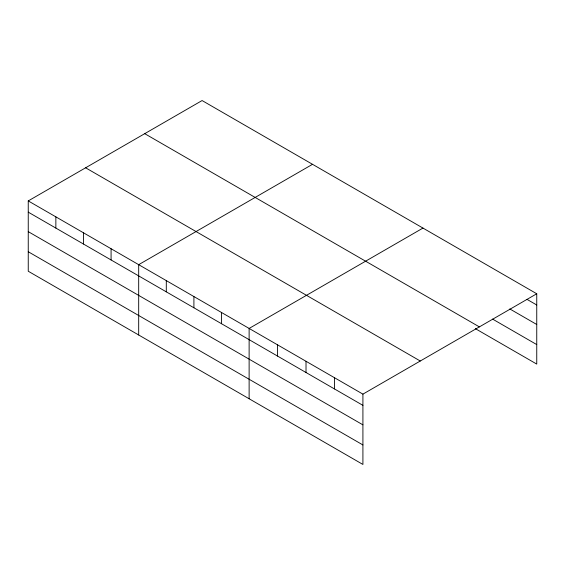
<?xml version="1.0" encoding="UTF-8"?>
<svg xmlns="http://www.w3.org/2000/svg" width="565" height="565" viewBox="0 0 565 565"><rect width="100%" height="100%" fill="white"/><g stroke="black" fill="none" stroke-linecap="round" stroke-linejoin="round"><path stroke-width="0.85" d="M362.914 424.859L362.914 394.13L28.25 200.914L28.25 271.235L362.914 464.451L362.914 424.859L28.25 231.643M28.25 200.914L202.086 100.549L536.75 293.765L536.75 364.086L475.363 328.646M312.53 164.309L138.686 264.674L138.686 334.996M422.966 228.076L249.123 328.442L249.123 398.756M362.914 394.13L536.75 293.765M527.018 299.372L536.75 304.994M509.8 308.935L536.75 324.494M492.581 319.084L536.75 344.586M144.725 133.672L479.381 326.888M85.619 167.798L420.275 361.014M28.25 212.143L362.914 405.359M28.25 251.736L362.914 444.952M334.466 377.71L334.466 388.932M306.018 361.282L306.018 372.512M277.57 344.862L277.57 356.084M221.515 312.502L221.515 323.724M193.908 296.561L193.908 307.784M166.301 280.621L166.301 291.844M111.079 248.734L111.079 259.964M83.472 232.794L83.472 244.024M55.857 216.854L55.857 228.083"/></g></svg>
